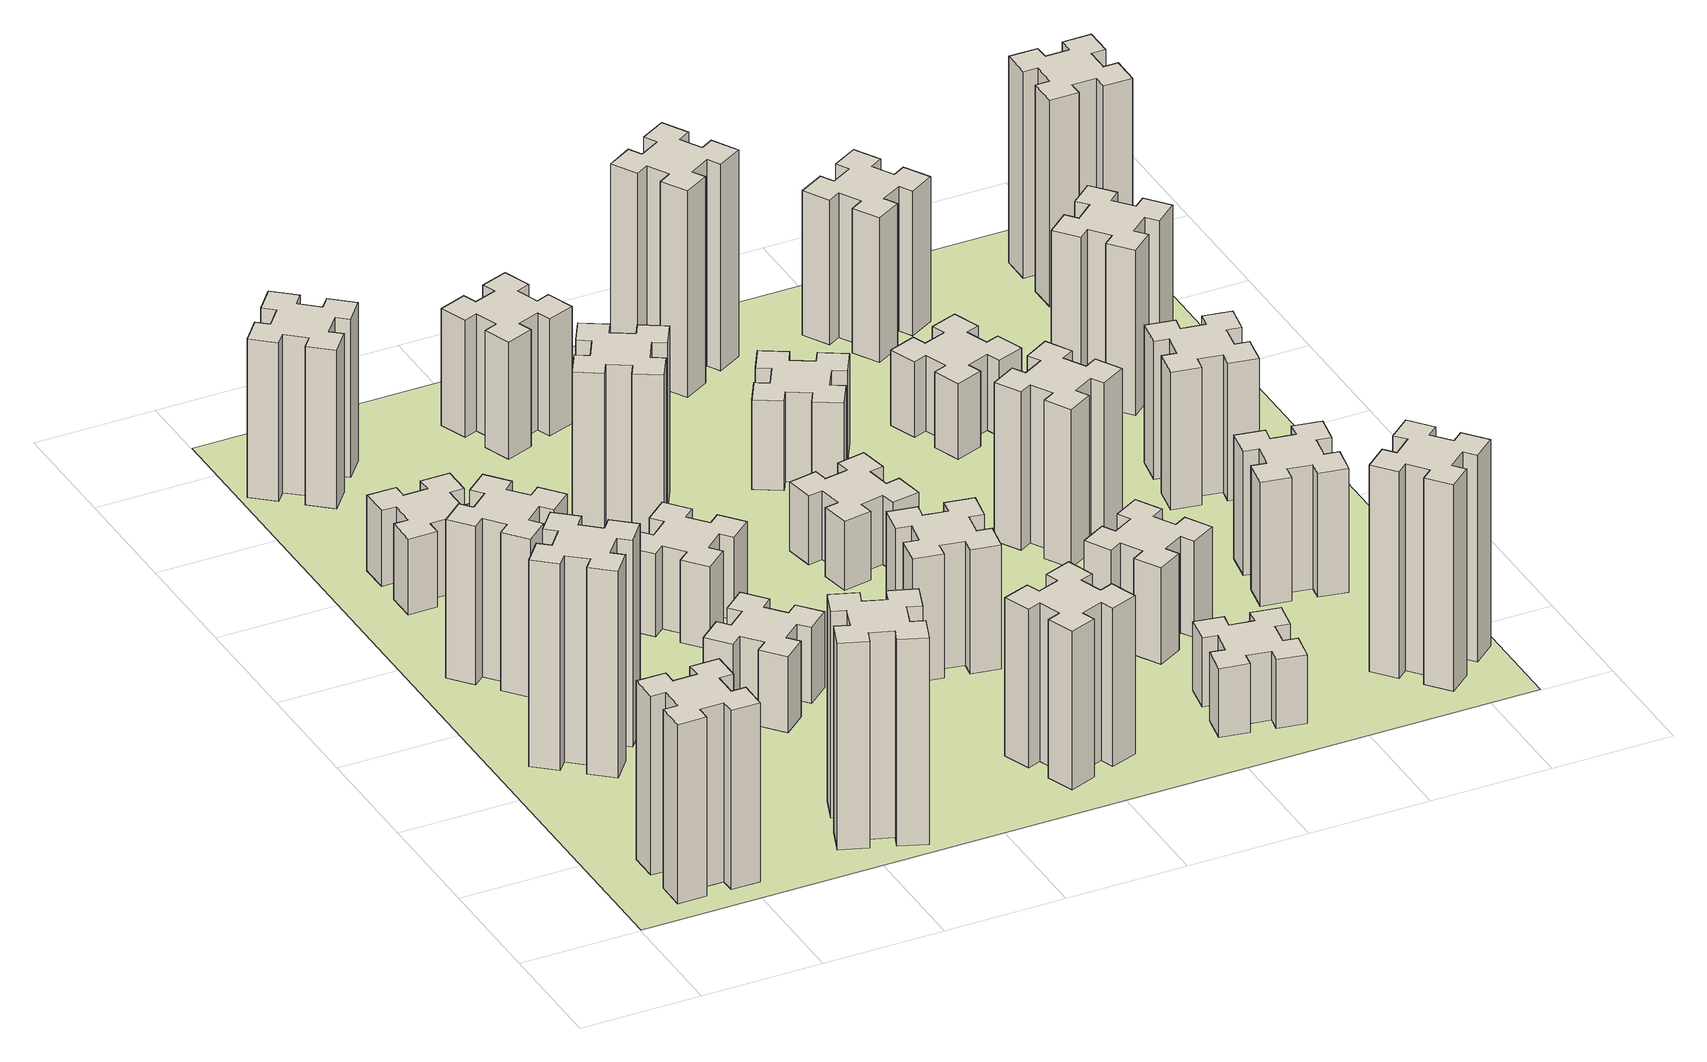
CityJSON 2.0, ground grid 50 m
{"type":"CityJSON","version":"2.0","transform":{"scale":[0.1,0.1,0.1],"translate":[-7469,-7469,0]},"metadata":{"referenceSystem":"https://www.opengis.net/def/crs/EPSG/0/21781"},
"CityObjects":{
"building1":{"type":"Building","attributes":{"class":"1000","function":"1000","usage":"1000","yearOfConstruction":2016,"roofType":"1000","measuredHeight":78,"storeysAboveGround":30,"storeysBelowGround":0},"geometry":[{"type":"Solid","lod":"1","boundaries":[[[[0,1,2,3,4,5,6,7,8,9,10,11,12,13,14,15,16,17,18,19]],[[17,16,20,21]],[[16,15,22,20]],[[15,14,23,22]],[[14,13,24,23]],[[13,12,25,24]],[[12,11,26,25]],[[11,10,27,26]],[[10,9,28,27]],[[9,8,29,28]],[[8,7,30,29]],[[7,6,31,30]],[[6,5,32,31]],[[5,4,33,32]],[[4,3,34,33]],[[3,2,35,34]],[[2,1,36,35]],[[1,0,37,36]],[[0,19,38,37]],[[19,18,39,38]],[[18,17,21,39]],[[24,25,26,27,28,29,30,31,32,33,34,35,36,37,38,39,21,20,22,23]]]]}]},
"building2":{"type":"Building","attributes":{"class":"1000","function":"1000","usage":"1000","yearOfConstruction":2016,"roofType":"1000","measuredHeight":90,"storeysAboveGround":30,"storeysBelowGround":0},"geometry":[{"type":"Solid","lod":"1","boundaries":[[[[40,41,42,43,44,45,46,47,48,49,50,51,52,53,54,55,56,57,58,59]],[[57,56,60,61]],[[56,55,62,60]],[[55,54,63,62]],[[54,53,64,63]],[[53,52,65,64]],[[52,51,66,65]],[[51,50,67,66]],[[50,49,68,67]],[[49,48,69,68]],[[48,47,70,69]],[[47,46,71,70]],[[46,45,72,71]],[[45,44,73,72]],[[44,43,74,73]],[[43,42,75,74]],[[42,41,76,75]],[[41,40,77,76]],[[40,59,78,77]],[[59,58,79,78]],[[58,57,61,79]],[[64,65,66,67,68,69,70,71,72,73,74,75,76,77,78,79,61,60,62,63]]]]}]},
"building3":{"type":"Building","attributes":{"class":"1000","function":"1000","usage":"1000","yearOfConstruction":2016,"roofType":"1000","measuredHeight":69,"storeysAboveGround":30,"storeysBelowGround":0},"geometry":[{"type":"Solid","lod":"1","boundaries":[[[[80,81,82,83,84,85,86,87,88,89,90,91,92,93,94,95,96,97,98,99]],[[97,96,100,101]],[[96,95,102,100]],[[95,94,103,102]],[[94,93,104,103]],[[93,92,105,104]],[[92,91,106,105]],[[91,90,107,106]],[[90,89,108,107]],[[89,88,109,108]],[[88,87,110,109]],[[87,86,111,110]],[[86,85,112,111]],[[85,84,113,112]],[[84,83,114,113]],[[83,82,115,114]],[[82,81,116,115]],[[81,80,117,116]],[[80,99,118,117]],[[99,98,119,118]],[[98,97,101,119]],[[104,105,106,107,108,109,110,111,112,113,114,115,116,117,118,119,101,100,102,103]]]]}]},
"building4":{"type":"Building","attributes":{"class":"1000","function":"1000","usage":"1000","yearOfConstruction":2016,"roofType":"1000","measuredHeight":33,"storeysAboveGround":30,"storeysBelowGround":0},"geometry":[{"type":"Solid","lod":"1","boundaries":[[[[120,121,122,123,124,125,126,127,128,129,130,131,132,133,134,135,136,137,138,139]],[[137,136,140,141]],[[136,135,142,140]],[[135,134,143,142]],[[134,133,144,143]],[[133,132,145,144]],[[132,131,146,145]],[[131,130,147,146]],[[130,129,148,147]],[[129,128,149,148]],[[128,127,150,149]],[[127,126,151,150]],[[126,125,152,151]],[[125,124,153,152]],[[124,123,154,153]],[[123,122,155,154]],[[122,121,156,155]],[[121,120,157,156]],[[120,139,158,157]],[[139,138,159,158]],[[138,137,141,159]],[[144,145,146,147,148,149,150,151,152,153,154,155,156,157,158,159,141,140,142,143]]]]}]},
"building5":{"type":"Building","attributes":{"class":"1000","function":"1000","usage":"1000","yearOfConstruction":2016,"roofType":"1000","measuredHeight":90,"storeysAboveGround":30,"storeysBelowGround":0},"geometry":[{"type":"Solid","lod":"1","boundaries":[[[[160,161,162,163,164,165,166,167,168,169,170,171,172,173,174,175,176,177,178,179]],[[177,176,180,181]],[[176,175,182,180]],[[175,174,183,182]],[[174,173,184,183]],[[173,172,185,184]],[[172,171,186,185]],[[171,170,187,186]],[[170,169,188,187]],[[169,168,189,188]],[[168,167,190,189]],[[167,166,191,190]],[[166,165,192,191]],[[165,164,193,192]],[[164,163,194,193]],[[163,162,195,194]],[[162,161,196,195]],[[161,160,197,196]],[[160,179,198,197]],[[179,178,199,198]],[[178,177,181,199]],[[184,185,186,187,188,189,190,191,192,193,194,195,196,197,198,199,181,180,182,183]]]]}]},
"building6":{"type":"Building","attributes":{"class":"1000","function":"1000","usage":"1000","yearOfConstruction":2016,"roofType":"1000","measuredHeight":69,"storeysAboveGround":30,"storeysBelowGround":0},"geometry":[{"type":"Solid","lod":"1","boundaries":[[[[200,201,202,203,204,205,206,207,208,209,210,211,212,213,214,215,216,217,218,219]],[[217,216,220,221]],[[216,215,222,220]],[[215,214,223,222]],[[214,213,224,223]],[[213,212,225,224]],[[212,211,226,225]],[[211,210,227,226]],[[210,209,228,227]],[[209,208,229,228]],[[208,207,230,229]],[[207,206,231,230]],[[206,205,232,231]],[[205,204,233,232]],[[204,203,234,233]],[[203,202,235,234]],[[202,201,236,235]],[[201,200,237,236]],[[200,219,238,237]],[[219,218,239,238]],[[218,217,221,239]],[[224,225,226,227,228,229,230,231,232,233,234,235,236,237,238,239,221,220,222,223]]]]}]},
"building7":{"type":"Building","attributes":{"class":"1000","function":"1000","usage":"1000","yearOfConstruction":2016,"roofType":"1000","measuredHeight":33,"storeysAboveGround":30,"storeysBelowGround":0},"geometry":[{"type":"Solid","lod":"1","boundaries":[[[[240,241,242,243,244,245,246,247,248,249,250,251,252,253,254,255,256,257,258,259]],[[257,256,260,261]],[[256,255,262,260]],[[255,254,263,262]],[[254,253,264,263]],[[253,252,265,264]],[[252,251,266,265]],[[251,250,267,266]],[[250,249,268,267]],[[249,248,269,268]],[[248,247,270,269]],[[247,246,271,270]],[[246,245,272,271]],[[245,244,273,272]],[[244,243,274,273]],[[243,242,275,274]],[[242,241,276,275]],[[241,240,277,276]],[[240,259,278,277]],[[259,258,279,278]],[[258,257,261,279]],[[264,265,266,267,268,269,270,271,272,273,274,275,276,277,278,279,261,260,262,263]]]]}]},
"building8":{"type":"Building","attributes":{"class":"1000","function":"1000","usage":"1000","yearOfConstruction":2016,"roofType":"1000","measuredHeight":36,"storeysAboveGround":30,"storeysBelowGround":0},"geometry":[{"type":"Solid","lod":"1","boundaries":[[[[280,281,282,283,284,285,286,287,288,289,290,291,292,293,294,295,296,297,298,299]],[[297,296,300,301]],[[296,295,302,300]],[[295,294,303,302]],[[294,293,304,303]],[[293,292,305,304]],[[292,291,306,305]],[[291,290,307,306]],[[290,289,308,307]],[[289,288,309,308]],[[288,287,310,309]],[[287,286,311,310]],[[286,285,312,311]],[[285,284,313,312]],[[284,283,314,313]],[[283,282,315,314]],[[282,281,316,315]],[[281,280,317,316]],[[280,299,318,317]],[[299,298,319,318]],[[298,297,301,319]],[[304,305,306,307,308,309,310,311,312,313,314,315,316,317,318,319,301,300,302,303]]]]}]},
"building9":{"type":"Building","attributes":{"class":"1000","function":"1000","usage":"1000","yearOfConstruction":2016,"roofType":"1000","measuredHeight":72,"storeysAboveGround":30,"storeysBelowGround":0},"geometry":[{"type":"Solid","lod":"1","boundaries":[[[[320,321,322,323,324,325,326,327,328,329,330,331,332,333,334,335,336,337,338,339]],[[337,336,340,341]],[[336,335,342,340]],[[335,334,343,342]],[[334,333,344,343]],[[333,332,345,344]],[[332,331,346,345]],[[331,330,347,346]],[[330,329,348,347]],[[329,328,349,348]],[[328,327,350,349]],[[327,326,351,350]],[[326,325,352,351]],[[325,324,353,352]],[[324,323,354,353]],[[323,322,355,354]],[[322,321,356,355]],[[321,320,357,356]],[[320,339,358,357]],[[339,338,359,358]],[[338,337,341,359]],[[344,345,346,347,348,349,350,351,352,353,354,355,356,357,358,359,341,340,342,343]]]]}]},
"building10":{"type":"Building","attributes":{"class":"1000","function":"1000","usage":"1000","yearOfConstruction":2016,"roofType":"1000","measuredHeight":69,"storeysAboveGround":30,"storeysBelowGround":0},"geometry":[{"type":"Solid","lod":"1","boundaries":[[[[360,361,362,363,364,365,366,367,368,369,370,371,372,373,374,375,376,377,378,379]],[[377,376,380,381]],[[376,375,382,380]],[[375,374,383,382]],[[374,373,384,383]],[[373,372,385,384]],[[372,371,386,385]],[[371,370,387,386]],[[370,369,388,387]],[[369,368,389,388]],[[368,367,390,389]],[[367,366,391,390]],[[366,365,392,391]],[[365,364,393,392]],[[364,363,394,393]],[[363,362,395,394]],[[362,361,396,395]],[[361,360,397,396]],[[360,379,398,397]],[[379,378,399,398]],[[378,377,381,399]],[[384,385,386,387,388,389,390,391,392,393,394,395,396,397,398,399,381,380,382,383]]]]}]},
"building11":{"type":"Building","attributes":{"class":"1000","function":"1000","usage":"1000","yearOfConstruction":2016,"roofType":"1000","measuredHeight":51,"storeysAboveGround":30,"storeysBelowGround":0},"geometry":[{"type":"Solid","lod":"1","boundaries":[[[[400,401,402,403,404,405,406,407,408,409,410,411,412,413,414,415,416,417,418,419]],[[417,416,420,421]],[[416,415,422,420]],[[415,414,423,422]],[[414,413,424,423]],[[413,412,425,424]],[[412,411,426,425]],[[411,410,427,426]],[[410,409,428,427]],[[409,408,429,428]],[[408,407,430,429]],[[407,406,431,430]],[[406,405,432,431]],[[405,404,433,432]],[[404,403,434,433]],[[403,402,435,434]],[[402,401,436,435]],[[401,400,437,436]],[[400,419,438,437]],[[419,418,439,438]],[[418,417,421,439]],[[424,425,426,427,428,429,430,431,432,433,434,435,436,437,438,439,421,420,422,423]]]]}]},
"building12":{"type":"Building","attributes":{"class":"1000","function":"1000","usage":"1000","yearOfConstruction":2016,"roofType":"1000","measuredHeight":54,"storeysAboveGround":30,"storeysBelowGround":0},"geometry":[{"type":"Solid","lod":"1","boundaries":[[[[440,441,442,443,444,445,446,447,448,449,450,451,452,453,454,455,456,457,458,459]],[[457,456,460,461]],[[456,455,462,460]],[[455,454,463,462]],[[454,453,464,463]],[[453,452,465,464]],[[452,451,466,465]],[[451,450,467,466]],[[450,449,468,467]],[[449,448,469,468]],[[448,447,470,469]],[[447,446,471,470]],[[446,445,472,471]],[[445,444,473,472]],[[444,443,474,473]],[[443,442,475,474]],[[442,441,476,475]],[[441,440,477,476]],[[440,459,478,477]],[[459,458,479,478]],[[458,457,461,479]],[[464,465,466,467,468,469,470,471,472,473,474,475,476,477,478,479,461,460,462,463]]]]}]},
"building13":{"type":"Building","attributes":{"class":"1000","function":"1000","usage":"1000","yearOfConstruction":2016,"roofType":"1000","measuredHeight":30,"storeysAboveGround":30,"storeysBelowGround":0},"geometry":[{"type":"Solid","lod":"1","boundaries":[[[[480,481,482,483,484,485,486,487,488,489,490,491,492,493,494,495,496,497,498,499]],[[497,496,500,501]],[[496,495,502,500]],[[495,494,503,502]],[[494,493,504,503]],[[493,492,505,504]],[[492,491,506,505]],[[491,490,507,506]],[[490,489,508,507]],[[489,488,509,508]],[[488,487,510,509]],[[487,486,511,510]],[[486,485,512,511]],[[485,484,513,512]],[[484,483,514,513]],[[483,482,515,514]],[[482,481,516,515]],[[481,480,517,516]],[[480,499,518,517]],[[499,498,519,518]],[[498,497,501,519]],[[504,505,506,507,508,509,510,511,512,513,514,515,516,517,518,519,501,500,502,503]]]]}]},
"building14":{"type":"Building","attributes":{"class":"1000","function":"1000","usage":"1000","yearOfConstruction":2016,"roofType":"1000","measuredHeight":39,"storeysAboveGround":30,"storeysBelowGround":0},"geometry":[{"type":"Solid","lod":"1","boundaries":[[[[520,521,522,523,524,525,526,527,528,529,530,531,532,533,534,535,536,537,538,539]],[[537,536,540,541]],[[536,535,542,540]],[[535,534,543,542]],[[534,533,544,543]],[[533,532,545,544]],[[532,531,546,545]],[[531,530,547,546]],[[530,529,548,547]],[[529,528,549,548]],[[528,527,550,549]],[[527,526,551,550]],[[526,525,552,551]],[[525,524,553,552]],[[524,523,554,553]],[[523,522,555,554]],[[522,521,556,555]],[[521,520,557,556]],[[520,539,558,557]],[[539,538,559,558]],[[538,537,541,559]],[[544,545,546,547,548,549,550,551,552,553,554,555,556,557,558,559,541,540,542,543]]]]}]},
"building15":{"type":"Building","attributes":{"class":"1000","function":"1000","usage":"1000","yearOfConstruction":2016,"roofType":"1000","measuredHeight":30,"storeysAboveGround":30,"storeysBelowGround":0},"geometry":[{"type":"Solid","lod":"1","boundaries":[[[[560,561,562,563,564,565,566,567,568,569,570,571,572,573,574,575,576,577,578,579]],[[577,576,580,581]],[[576,575,582,580]],[[575,574,583,582]],[[574,573,584,583]],[[573,572,585,584]],[[572,571,586,585]],[[571,570,587,586]],[[570,569,588,587]],[[569,568,589,588]],[[568,567,590,589]],[[567,566,591,590]],[[566,565,592,591]],[[565,564,593,592]],[[564,563,594,593]],[[563,562,595,594]],[[562,561,596,595]],[[561,560,597,596]],[[560,579,598,597]],[[579,578,599,598]],[[578,577,581,599]],[[584,585,586,587,588,589,590,591,592,593,594,595,596,597,598,599,581,580,582,583]]]]}]},
"building16":{"type":"Building","attributes":{"class":"1000","function":"1000","usage":"1000","yearOfConstruction":2016,"roofType":"1000","measuredHeight":90,"storeysAboveGround":30,"storeysBelowGround":0},"geometry":[{"type":"Solid","lod":"1","boundaries":[[[[600,601,602,603,604,605,606,607,608,609,610,611,612,613,614,615,616,617,618,619]],[[617,616,620,621]],[[616,615,622,620]],[[615,614,623,622]],[[614,613,624,623]],[[613,612,625,624]],[[612,611,626,625]],[[611,610,627,626]],[[610,609,628,627]],[[609,608,629,628]],[[608,607,630,629]],[[607,606,631,630]],[[606,605,632,631]],[[605,604,633,632]],[[604,603,634,633]],[[603,602,635,634]],[[602,601,636,635]],[[601,600,637,636]],[[600,619,638,637]],[[619,618,639,638]],[[618,617,621,639]],[[624,625,626,627,628,629,630,631,632,633,634,635,636,637,638,639,621,620,622,623]]]]}]},
"building17":{"type":"Building","attributes":{"class":"1000","function":"1000","usage":"1000","yearOfConstruction":2016,"roofType":"1000","measuredHeight":42,"storeysAboveGround":30,"storeysBelowGround":0},"geometry":[{"type":"Solid","lod":"1","boundaries":[[[[640,641,642,643,644,645,646,647,648,649,650,651,652,653,654,655,656,657,658,659]],[[657,656,660,661]],[[656,655,662,660]],[[655,654,663,662]],[[654,653,664,663]],[[653,652,665,664]],[[652,651,666,665]],[[651,650,667,666]],[[650,649,668,667]],[[649,648,669,668]],[[648,647,670,669]],[[647,646,671,670]],[[646,645,672,671]],[[645,644,673,672]],[[644,643,674,673]],[[643,642,675,674]],[[642,641,676,675]],[[641,640,677,676]],[[640,659,678,677]],[[659,658,679,678]],[[658,657,661,679]],[[664,665,666,667,668,669,670,671,672,673,674,675,676,677,678,679,661,660,662,663]]]]}]},
"building18":{"type":"Building","attributes":{"class":"1000","function":"1000","usage":"1000","yearOfConstruction":2016,"roofType":"1000","measuredHeight":69,"storeysAboveGround":30,"storeysBelowGround":0},"geometry":[{"type":"Solid","lod":"1","boundaries":[[[[680,681,682,683,684,685,686,687,688,689,690,691,692,693,694,695,696,697,698,699]],[[697,696,700,701]],[[696,695,702,700]],[[695,694,703,702]],[[694,693,704,703]],[[693,692,705,704]],[[692,691,706,705]],[[691,690,707,706]],[[690,689,708,707]],[[689,688,709,708]],[[688,687,710,709]],[[687,686,711,710]],[[686,685,712,711]],[[685,684,713,712]],[[684,683,714,713]],[[683,682,715,714]],[[682,681,716,715]],[[681,680,717,716]],[[680,699,718,717]],[[699,698,719,718]],[[698,697,701,719]],[[704,705,706,707,708,709,710,711,712,713,714,715,716,717,718,719,701,700,702,703]]]]}]},
"building19":{"type":"Building","attributes":{"class":"1000","function":"1000","usage":"1000","yearOfConstruction":2016,"roofType":"1000","measuredHeight":33,"storeysAboveGround":30,"storeysBelowGround":0},"geometry":[{"type":"Solid","lod":"1","boundaries":[[[[720,721,722,723,724,725,726,727,728,729,730,731,732,733,734,735,736,737,738,739]],[[737,736,740,741]],[[736,735,742,740]],[[735,734,743,742]],[[734,733,744,743]],[[733,732,745,744]],[[732,731,746,745]],[[731,730,747,746]],[[730,729,748,747]],[[729,728,749,748]],[[728,727,750,749]],[[727,726,751,750]],[[726,725,752,751]],[[725,724,753,752]],[[724,723,754,753]],[[723,722,755,754]],[[722,721,756,755]],[[721,720,757,756]],[[720,739,758,757]],[[739,738,759,758]],[[738,737,741,759]],[[744,745,746,747,748,749,750,751,752,753,754,755,756,757,758,759,741,740,742,743]]]]}]},
"building20":{"type":"Building","attributes":{"class":"1000","function":"1000","usage":"1000","yearOfConstruction":2016,"roofType":"1000","measuredHeight":90,"storeysAboveGround":30,"storeysBelowGround":0},"geometry":[{"type":"Solid","lod":"1","boundaries":[[[[760,761,762,763,764,765,766,767,768,769,770,771,772,773,774,775,776,777,778,779]],[[777,776,780,781]],[[776,775,782,780]],[[775,774,783,782]],[[774,773,784,783]],[[773,772,785,784]],[[772,771,786,785]],[[771,770,787,786]],[[770,769,788,787]],[[769,768,789,788]],[[768,767,790,789]],[[767,766,791,790]],[[766,765,792,791]],[[765,764,793,792]],[[764,763,794,793]],[[763,762,795,794]],[[762,761,796,795]],[[761,760,797,796]],[[760,779,798,797]],[[779,778,799,798]],[[778,777,781,799]],[[784,785,786,787,788,789,790,791,792,793,794,795,796,797,798,799,781,780,782,783]]]]}]},
"building21":{"type":"Building","attributes":{"class":"1000","function":"1000","usage":"1000","yearOfConstruction":2016,"roofType":"1000","measuredHeight":54,"storeysAboveGround":30,"storeysBelowGround":0},"geometry":[{"type":"Solid","lod":"1","boundaries":[[[[800,801,802,803,804,805,806,807,808,809,810,811,812,813,814,815,816,817,818,819]],[[817,816,820,821]],[[816,815,822,820]],[[815,814,823,822]],[[814,813,824,823]],[[813,812,825,824]],[[812,811,826,825]],[[811,810,827,826]],[[810,809,828,827]],[[809,808,829,828]],[[808,807,830,829]],[[807,806,831,830]],[[806,805,832,831]],[[805,804,833,832]],[[804,803,834,833]],[[803,802,835,834]],[[802,801,836,835]],[[801,800,837,836]],[[800,819,838,837]],[[819,818,839,838]],[[818,817,821,839]],[[824,825,826,827,828,829,830,831,832,833,834,835,836,837,838,839,821,820,822,823]]]]}]},
"building22":{"type":"Building","attributes":{"class":"1000","function":"1000","usage":"1000","yearOfConstruction":2016,"roofType":"1000","measuredHeight":63,"storeysAboveGround":30,"storeysBelowGround":0},"geometry":[{"type":"Solid","lod":"1","boundaries":[[[[840,841,842,843,844,845,846,847,848,849,850,851,852,853,854,855,856,857,858,859]],[[857,856,860,861]],[[856,855,862,860]],[[855,854,863,862]],[[854,853,864,863]],[[853,852,865,864]],[[852,851,866,865]],[[851,850,867,866]],[[850,849,868,867]],[[849,848,869,868]],[[848,847,870,869]],[[847,846,871,870]],[[846,845,872,871]],[[845,844,873,872]],[[844,843,874,873]],[[843,842,875,874]],[[842,841,876,875]],[[841,840,877,876]],[[840,859,878,877]],[[859,858,879,878]],[[858,857,861,879]],[[864,865,866,867,868,869,870,871,872,873,874,875,876,877,878,879,861,860,862,863]]]]}]},
"building23":{"type":"Building","attributes":{"class":"1000","function":"1000","usage":"1000","yearOfConstruction":2016,"roofType":"1000","measuredHeight":60,"storeysAboveGround":30,"storeysBelowGround":0},"geometry":[{"type":"Solid","lod":"1","boundaries":[[[[880,881,882,883,884,885,886,887,888,889,890,891,892,893,894,895,896,897,898,899]],[[897,896,900,901]],[[896,895,902,900]],[[895,894,903,902]],[[894,893,904,903]],[[893,892,905,904]],[[892,891,906,905]],[[891,890,907,906]],[[890,889,908,907]],[[889,888,909,908]],[[888,887,910,909]],[[887,886,911,910]],[[886,885,912,911]],[[885,884,913,912]],[[884,883,914,913]],[[883,882,915,914]],[[882,881,916,915]],[[881,880,917,916]],[[880,899,918,917]],[[899,898,919,918]],[[898,897,901,919]],[[904,905,906,907,908,909,910,911,912,913,914,915,916,917,918,919,901,900,902,903]]]]}]},
"building24":{"type":"Building","attributes":{"class":"1000","function":"1000","usage":"1000","yearOfConstruction":2016,"roofType":"1000","measuredHeight":72,"storeysAboveGround":30,"storeysBelowGround":0},"geometry":[{"type":"Solid","lod":"1","boundaries":[[[[920,921,922,923,924,925,926,927,928,929,930,931,932,933,934,935,936,937,938,939]],[[937,936,940,941]],[[936,935,942,940]],[[935,934,943,942]],[[934,933,944,943]],[[933,932,945,944]],[[932,931,946,945]],[[931,930,947,946]],[[930,929,948,947]],[[929,928,949,948]],[[928,927,950,949]],[[927,926,951,950]],[[926,925,952,951]],[[925,924,953,952]],[[924,923,954,953]],[[923,922,955,954]],[[922,921,956,955]],[[921,920,957,956]],[[920,939,958,957]],[[939,938,959,958]],[[938,937,941,959]],[[944,945,946,947,948,949,950,951,952,953,954,955,956,957,958,959,941,940,942,943]]]]}]},
"building25":{"type":"Building","attributes":{"class":"1000","function":"1000","usage":"1000","yearOfConstruction":2016,"roofType":"1000","measuredHeight":90,"storeysAboveGround":30,"storeysBelowGround":0},"geometry":[{"type":"Solid","lod":"1","boundaries":[[[[960,961,962,963,964,965,966,967,968,969,970,971,972,973,974,975,976,977,978,979]],[[977,976,980,981]],[[976,975,982,980]],[[975,974,983,982]],[[974,973,984,983]],[[973,972,985,984]],[[972,971,986,985]],[[971,970,987,986]],[[970,969,988,987]],[[969,968,989,988]],[[968,967,990,989]],[[967,966,991,990]],[[966,965,992,991]],[[965,964,993,992]],[[964,963,994,993]],[[963,962,995,994]],[[962,961,996,995]],[[961,960,997,996]],[[960,979,998,997]],[[979,978,999,998]],[[978,977,981,999]],[[984,985,986,987,988,989,990,991,992,993,994,995,996,997,998,999,981,980,982,983]]]]}]},
"landuse1":{"type":"LandUse","attributes":{"name":"plot1","function":"1010"},"geometry":[{"type":"MultiSurface","lod":"1","boundaries":[[[1000,1001,1002,1003]]]}]}
},
"vertices":[
[265,325,0],[265,225,0],[205,225,0],[205,105,0],[325,105,0],[325,165,0],[425,165,0],[425,105,0],[545,105,0],[545,225,0],[485,225,0],[485,325,0],[545,325,0],[545,445,0],[425,445,0],[425,385,0],[325,385,0],[325,445,0],[205,445,0],[205,325,0],[325,385,780],[325,445,780],[425,385,780],[425,445,780],[545,445,780],[545,325,780],[485,325,780],[485,225,780],[545,225,780],[545,105,780],[425,105,780],[425,165,780],[325,165,780],[325,105,780],[205,105,780],[205,225,780],[265,225,780],[265,325,780],[205,325,780],[205,445,780],
[484,1267,0],[408,1332,0],[446,1378,0],[354,1455,0],[277,1363,0],[323,1324,0],[259,1248,0],[213,1286,0],[136,1194,0],[228,1117,0],[266,1163,0],[343,1099,0],[304,1053,0],[396,976,0],[473,1068,0],[427,1106,0],[492,1183,0],[538,1144,0],[615,1236,0],[523,1313,0],[492,1183,900],[538,1144,900],[427,1106,900],[473,1068,900],[396,976,900],[304,1053,900],[343,1099,900],[266,1163,900],[228,1117,900],[136,1194,900],[213,1286,900],[259,1248,900],[323,1324,900],[277,1363,900],[354,1455,900],[446,1378,900],[408,1332,900],[484,1267,900],[523,1313,900],[615,1236,900],
[492,1888,0],[427,1964,0],[473,2003,0],[396,2095,0],[304,2018,0],[343,1972,0],[266,1907,0],[228,1953,0],[136,1876,0],[213,1784,0],[259,1823,0],[323,1746,0],[277,1708,0],[354,1616,0],[446,1693,0],[408,1739,0],[484,1803,0],[523,1757,0],[615,1834,0],[538,1926,0],[484,1803,690],[523,1757,690],[408,1739,690],[446,1693,690],[354,1616,690],[277,1708,690],[323,1746,690],[259,1823,690],[213,1784,690],[136,1876,690],[228,1953,690],[266,1907,690],[343,1972,690],[304,2018,690],[396,2095,690],[473,2003,690],[427,1964,690],[492,1888,690],[538,1926,690],[615,1834,690],
[485,2445,0],[485,2545,0],[545,2545,0],[545,2665,0],[425,2665,0],[425,2605,0],[325,2605,0],[325,2665,0],[205,2665,0],[205,2545,0],[265,2545,0],[265,2445,0],[205,2445,0],[205,2325,0],[325,2325,0],[325,2385,0],[425,2385,0],[425,2325,0],[545,2325,0],[545,2445,0],[425,2385,330],[425,2325,330],[325,2385,330],[325,2325,330],[205,2325,330],[205,2445,330],[265,2445,330],[265,2545,330],[205,2545,330],[205,2665,330],[325,2665,330],[325,2605,330],[425,2605,330],[425,2665,330],[545,2665,330],[545,2545,330],[485,2545,330],[485,2445,330],[545,2445,330],[545,2325,330],
[1029,360,0],[995,266,0],[939,287,0],[897,174,0],[1010,133,0],[1031,189,0],[1125,155,0],[1104,99,0],[1217,57,0],[1258,170,0],[1202,191,0],[1236,285,0],[1292,264,0],[1333,377,0],[1220,418,0],[1200,362,0],[1106,396,0],[1127,452,0],[1014,493,0],[973,380,0],[1106,396,900],[1127,452,900],[1200,362,900],[1220,418,900],[1333,377,900],[1292,264,900],[1236,285,900],[1202,191,900],[1258,170,900],[1217,57,900],[1104,99,900],[1125,155,900],[1031,189,900],[1010,133,900],[897,174,900],[939,287,900],[995,266,900],[1029,360,900],[973,380,900],[1014,493,900],
[384,3387,0],[308,3452,0],[346,3498,0],[254,3575,0],[177,3483,0],[223,3444,0],[159,3368,0],[113,3406,0],[36,3314,0],[128,3237,0],[166,3283,0],[243,3219,0],[204,3173,0],[296,3096,0],[373,3188,0],[327,3226,0],[392,3303,0],[438,3264,0],[515,3356,0],[423,3433,0],[392,3303,690],[438,3264,690],[327,3226,690],[373,3188,690],[296,3096,690],[204,3173,690],[243,3219,690],[166,3283,690],[128,3237,690],[36,3314,690],[113,3406,690],[159,3368,690],[223,3444,690],[177,3483,690],[254,3575,690],[346,3498,690],[308,3452,690],[384,3387,690],[423,3433,690],[515,3356,690],
[1083,1332,0],[1006,1267,0],[968,1313,0],[876,1236,0],[953,1144,0],[999,1183,0],[1063,1106,0],[1017,1068,0],[1094,976,0],[1186,1053,0],[1148,1099,0],[1224,1163,0],[1263,1117,0],[1355,1194,0],[1278,1286,0],[1232,1248,0],[1167,1324,0],[1213,1363,0],[1136,1455,0],[1044,1378,0],[1167,1324,330],[1213,1363,330],[1232,1248,330],[1278,1286,330],[1355,1194,330],[1263,1117,330],[1224,1163,330],[1148,1099,330],[1186,1053,330],[1094,976,330],[1017,1068,330],[1063,1106,330],[999,1183,330],[953,1144,330],[876,1236,330],[968,1313,330],[1006,1267,330],[1083,1332,330],[1044,1378,330],[1136,1455,330],
[1083,1972,0],[1006,1907,0],[968,1953,0],[876,1876,0],[953,1784,0],[999,1823,0],[1063,1746,0],[1017,1708,0],[1094,1616,0],[1186,1693,0],[1148,1739,0],[1224,1803,0],[1263,1757,0],[1355,1834,0],[1278,1926,0],[1232,1888,0],[1167,1964,0],[1213,2003,0],[1136,2095,0],[1044,2018,0],[1167,1964,360],[1213,2003,360],[1232,1888,360],[1278,1926,360],[1355,1834,360],[1263,1757,360],[1224,1803,360],[1148,1739,360],[1186,1693,360],[1094,1616,360],[1017,1708,360],[1063,1746,360],[999,1823,360],[953,1784,360],[876,1876,360],[968,1953,360],[1006,1907,360],[1083,1972,360],[1044,2018,360],[1136,2095,360],
[1314,2666,0],[1227,2716,0],[1257,2768,0],[1153,2828,0],[1093,2724,0],[1145,2694,0],[1095,2607,0],[1043,2637,0],[983,2533,0],[1087,2473,0],[1117,2525,0],[1204,2475,0],[1174,2423,0],[1278,2363,0],[1338,2467,0],[1286,2497,0],[1336,2584,0],[1388,2554,0],[1448,2658,0],[1344,2718,0],[1336,2584,720],[1388,2554,720],[1286,2497,720],[1338,2467,720],[1278,2363,720],[1174,2423,720],[1204,2475,720],[1117,2525,720],[1087,2473,720],[983,2533,720],[1043,2637,720],[1095,2607,720],[1145,2694,720],[1093,2724,720],[1153,2828,720],[1257,2768,720],[1227,2716,720],[1314,2666,720],[1344,2718,720],[1448,2658,720],
[1965,496,0],[1871,462,0],[1850,518,0],[1737,477,0],[1779,364,0],[1835,385,0],[1869,291,0],[1813,270,0],[1854,157,0],[1967,199,0],[1946,255,0],[2040,289,0],[2060,233,0],[2173,274,0],[2132,387,0],[2076,366,0],[2042,460,0],[2098,480,0],[2057,593,0],[1944,552,0],[2042,460,690],[2098,480,690],[2076,366,690],[2132,387,690],[2173,274,690],[2060,233,690],[2040,289,690],[1946,255,690],[1967,199,690],[1854,157,690],[1813,270,690],[1869,291,690],[1835,385,690],[1779,364,690],[1737,477,690],[1850,518,690],[1871,462,690],[1965,496,690],[1944,552,690],[2057,593,690],
[1125,3456,0],[1031,3422,0],[1010,3478,0],[897,3437,0],[939,3324,0],[995,3345,0],[1029,3251,0],[973,3230,0],[1014,3117,0],[1127,3159,0],[1106,3215,0],[1200,3249,0],[1220,3193,0],[1333,3234,0],[1292,3347,0],[1236,3326,0],[1202,3420,0],[1258,3440,0],[1217,3553,0],[1104,3512,0],[1202,3420,510],[1258,3440,510],[1236,3326,510],[1292,3347,510],[1333,3234,510],[1220,3193,510],[1200,3249,510],[1106,3215,510],[1127,3159,510],[1014,3117,510],[973,3230,510],[1029,3251,510],[995,3345,510],[939,3324,510],[897,3437,510],[1010,3478,510],[1031,3422,510],[1125,3456,510],[1104,3512,510],[1217,3553,510],
[1955,1147,0],[1972,1245,0],[2031,1235,0],[2052,1353,0],[1934,1374,0],[1924,1315,0],[1825,1332,0],[1836,1391,0],[1717,1412,0],[1697,1294,0],[1756,1284,0],[1738,1185,0],[1679,1196,0],[1658,1077,0],[1777,1057,0],[1787,1116,0],[1885,1098,0],[1875,1039,0],[1993,1018,0],[2014,1137,0],[1885,1098,540],[1875,1039,540],[1787,1116,540],[1777,1057,540],[1658,1077,540],[1679,1196,540],[1738,1185,540],[1756,1284,540],[1697,1294,540],[1717,1412,540],[1836,1391,540],[1825,1332,540],[1924,1315,540],[1934,1374,540],[2052,1353,540],[2031,1235,540],[1972,1245,540],[1955,1147,540],[2014,1137,540],[1993,1018,540],
[1972,1925,0],[1955,2024,0],[2014,2034,0],[1993,2152,0],[1875,2131,0],[1885,2072,0],[1787,2055,0],[1777,2114,0],[1658,2093,0],[1679,1975,0],[1738,1985,0],[1756,1887,0],[1697,1877,0],[1717,1758,0],[1836,1779,0],[1825,1838,0],[1924,1856,0],[1934,1797,0],[2052,1817,0],[2031,1936,0],[1924,1856,300],[1934,1797,300],[1825,1838,300],[1836,1779,300],[1717,1758,300],[1697,1877,300],[1756,1887,300],[1738,1985,300],[1679,1975,300],[1658,2093,300],[1777,2114,300],[1787,2055,300],[1885,2072,300],[1875,2131,300],[1993,2152,300],[2014,2034,300],[1955,2024,300],[1972,1925,300],[2031,1936,300],[2052,1817,300],
[2026,2497,0],[2076,2584,0],[2128,2554,0],[2188,2658,0],[2084,2718,0],[2054,2666,0],[1967,2716,0],[1997,2768,0],[1893,2828,0],[1833,2724,0],[1885,2694,0],[1835,2607,0],[1783,2637,0],[1723,2533,0],[1827,2473,0],[1857,2525,0],[1944,2475,0],[1914,2423,0],[2018,2363,0],[2078,2467,0],[1944,2475,390],[1914,2423,390],[1857,2525,390],[1827,2473,390],[1723,2533,390],[1783,2637,390],[1835,2607,390],[1885,2694,390],[1833,2724,390],[1893,2828,390],[1997,2768,390],[1967,2716,390],[2054,2666,390],[2084,2718,390],[2188,2658,390],[2128,2554,390],[2076,2584,390],[2026,2497,390],[2078,2467,390],[2018,2363,390],
[2596,444,0],[2578,345,0],[2519,356,0],[2498,237,0],[2617,217,0],[2627,276,0],[2725,258,0],[2715,199,0],[2833,178,0],[2854,297,0],[2795,307,0],[2812,405,0],[2871,395,0],[2892,513,0],[2774,534,0],[2764,475,0],[2665,492,0],[2676,551,0],[2557,572,0],[2537,454,0],[2665,492,300],[2676,551,300],[2764,475,300],[2774,534,300],[2892,513,300],[2871,395,300],[2812,405,300],[2795,307,300],[2854,297,300],[2833,178,300],[2715,199,300],[2725,258,300],[2627,276,300],[2617,217,300],[2498,237,300],[2519,356,300],[2578,345,300],[2596,444,300],[2537,454,300],[2557,572,300],
[1844,3556,0],[1757,3506,0],[1727,3558,0],[1623,3498,0],[1683,3394,0],[1735,3424,0],[1785,3337,0],[1733,3307,0],[1793,3203,0],[1897,3263,0],[1867,3315,0],[1954,3365,0],[1984,3313,0],[2088,3373,0],[2028,3477,0],[1976,3447,0],[1926,3534,0],[1978,3564,0],[1918,3668,0],[1814,3608,0],[1926,3534,900],[1978,3564,900],[1976,3447,900],[2028,3477,900],[2088,3373,900],[1984,3313,900],[1954,3365,900],[1867,3315,900],[1897,3263,900],[1793,3203,900],[1733,3307,900],[1785,3337,900],[1735,3424,900],[1683,3394,900],[1623,3498,900],[1727,3558,900],[1757,3506,900],[1844,3556,900],[1814,3608,900],[1918,3668,900],
[2716,1027,0],[2666,1114,0],[2718,1144,0],[2658,1248,0],[2554,1188,0],[2584,1136,0],[2497,1086,0],[2467,1138,0],[2363,1078,0],[2423,974,0],[2475,1004,0],[2525,917,0],[2473,887,0],[2533,783,0],[2637,843,0],[2607,895,0],[2694,945,0],[2724,893,0],[2828,953,0],[2768,1057,0],[2694,945,420],[2724,893,420],[2607,895,420],[2637,843,420],[2533,783,420],[2473,887,420],[2525,917,420],[2475,1004,420],[2423,974,420],[2363,1078,420],[2467,1138,420],[2497,1086,420],[2584,1136,420],[2554,1188,420],[2658,1248,420],[2718,1144,420],[2666,1114,420],[2716,1027,420],[2768,1057,420],[2828,953,420],
[2475,1744,0],[2525,1657,0],[2473,1627,0],[2533,1523,0],[2637,1583,0],[2607,1635,0],[2694,1685,0],[2724,1633,0],[2828,1693,0],[2768,1797,0],[2716,1767,0],[2666,1854,0],[2718,1884,0],[2658,1988,0],[2554,1928,0],[2584,1876,0],[2497,1826,0],[2467,1878,0],[2363,1818,0],[2423,1714,0],[2497,1826,690],[2467,1878,690],[2584,1876,690],[2554,1928,690],[2658,1988,690],[2718,1884,690],[2666,1854,690],[2716,1767,690],[2768,1797,690],[2828,1693,690],[2724,1633,690],[2694,1685,690],[2607,1635,690],[2637,1583,690],[2533,1523,690],[2473,1627,690],[2525,1657,690],[2475,1744,690],[2423,1714,690],[2363,1818,690],
[2586,2475,0],[2680,2509,0],[2700,2453,0],[2813,2494,0],[2772,2607,0],[2716,2586,0],[2682,2680,0],[2738,2700,0],[2697,2813,0],[2584,2772,0],[2605,2716,0],[2511,2682,0],[2490,2738,0],[2377,2697,0],[2419,2584,0],[2475,2605,0],[2509,2511,0],[2453,2490,0],[2494,2377,0],[2607,2419,0],[2509,2511,330],[2453,2490,330],[2475,2605,330],[2419,2584,330],[2377,2697,330],[2490,2738,330],[2511,2682,330],[2605,2716,330],[2584,2772,330],[2697,2813,330],[2738,2700,330],[2682,2680,330],[2716,2586,330],[2772,2607,330],[2813,2494,330],[2700,2453,330],[2680,2509,330],[2586,2475,330],[2607,2419,330],[2494,2377,330],
[3468,259,0],[3544,323,0],[3583,277,0],[3675,354,0],[3598,446,0],[3552,408,0],[3487,484,0],[3533,523,0],[3456,615,0],[3364,538,0],[3403,492,0],[3326,427,0],[3288,473,0],[3196,396,0],[3273,304,0],[3319,343,0],[3383,266,0],[3337,228,0],[3414,136,0],[3506,213,0],[3383,266,900],[3337,228,900],[3319,343,900],[3273,304,900],[3196,396,900],[3288,473,900],[3326,427,900],[3403,492,900],[3364,538,900],[3456,615,900],[3533,523,900],[3487,484,900],[3552,408,900],[3598,446,900],[3675,354,900],[3583,277,900],[3544,323,900],[3468,259,900],[3506,213,900],[3414,136,900],
[3167,1016,0],[3265,998,0],[3255,939,0],[3373,918,0],[3394,1037,0],[3335,1047,0],[3352,1145,0],[3411,1135,0],[3432,1253,0],[3314,1274,0],[3304,1215,0],[3205,1232,0],[3216,1291,0],[3097,1312,0],[3077,1194,0],[3136,1184,0],[3118,1085,0],[3059,1096,0],[3038,977,0],[3157,957,0],[3118,1085,540],[3059,1096,540],[3136,1184,540],[3077,1194,540],[3097,1312,540],[3216,1291,540],[3205,1232,540],[3304,1215,540],[3314,1274,540],[3432,1253,540],[3411,1135,540],[3352,1145,540],[3335,1047,540],[3394,1037,540],[3373,918,540],[3255,939,540],[3265,998,540],[3167,1016,540],[3157,957,540],[3038,977,540],
[2716,3347,0],[2666,3434,0],[2718,3464,0],[2658,3568,0],[2554,3508,0],[2584,3456,0],[2497,3406,0],[2467,3458,0],[2363,3398,0],[2423,3294,0],[2475,3324,0],[2525,3237,0],[2473,3207,0],[2533,3103,0],[2637,3163,0],[2607,3215,0],[2694,3265,0],[2724,3213,0],[2828,3273,0],[2768,3377,0],[2694,3265,630],[2724,3213,630],[2607,3215,630],[2637,3163,630],[2533,3103,630],[2473,3207,630],[2525,3237,630],[2475,3324,630],[2423,3294,630],[2363,3398,630],[2467,3458,630],[2497,3406,630],[2584,3456,630],[2554,3508,630],[2658,3568,630],[2718,3464,630],[2666,3434,630],[2716,3347,630],[2768,3377,630],[2828,3273,630],
[3136,1924,0],[3118,1825,0],[3059,1836,0],[3038,1717,0],[3157,1697,0],[3167,1756,0],[3265,1738,0],[3255,1679,0],[3373,1658,0],[3394,1777,0],[3335,1787,0],[3352,1885,0],[3411,1875,0],[3432,1993,0],[3314,2014,0],[3304,1955,0],[3205,1972,0],[3216,2031,0],[3097,2052,0],[3077,1934,0],[3205,1972,600],[3216,2031,600],[3304,1955,600],[3314,2014,600],[3432,1993,600],[3411,1875,600],[3352,1885,600],[3335,1787,600],[3394,1777,600],[3373,1658,600],[3255,1679,600],[3265,1738,600],[3167,1756,600],[3157,1697,600],[3038,1717,600],[3059,1836,600],[3118,1825,600],[3136,1924,600],[3077,1934,600],[3097,2052,600],
[3119,2563,0],[3183,2486,0],[3137,2448,0],[3214,2356,0],[3306,2433,0],[3268,2479,0],[3344,2543,0],[3383,2497,0],[3475,2574,0],[3398,2666,0],[3352,2628,0],[3287,2704,0],[3333,2743,0],[3256,2835,0],[3164,2758,0],[3203,2712,0],[3126,2647,0],[3088,2693,0],[2996,2616,0],[3073,2524,0],[3126,2647,720],[3088,2693,720],[3203,2712,720],[3164,2758,720],[3256,2835,720],[3333,2743,720],[3287,2704,720],[3352,2628,720],[3398,2666,720],[3475,2574,720],[3383,2497,720],[3344,2543,720],[3268,2479,720],[3306,2433,720],[3214,2356,720],[3137,2448,720],[3183,2486,720],[3119,2563,720],[3073,2524,720],[2996,2616,720],
[3385,3225,0],[3485,3225,0],[3485,3165,0],[3605,3165,0],[3605,3285,0],[3545,3285,0],[3545,3385,0],[3605,3385,0],[3605,3505,0],[3485,3505,0],[3485,3445,0],[3385,3445,0],[3385,3505,0],[3265,3505,0],[3265,3385,0],[3325,3385,0],[3325,3285,0],[3265,3285,0],[3265,3165,0],[3385,3165,0],[3325,3285,900],[3265,3285,900],[3325,3385,900],[3265,3385,900],[3265,3505,900],[3385,3505,900],[3385,3445,900],[3485,3445,900],[3485,3505,900],[3605,3505,900],[3605,3385,900],[3545,3385,900],[3545,3285,900],[3605,3285,900],[3605,3165,900],[3485,3165,900],[3485,3225,900],[3385,3225,900],[3385,3165,900],[3265,3165,900],
[5,3705,0],[3705,3705,0],[3705,5,0],[5,5,0]
]}
